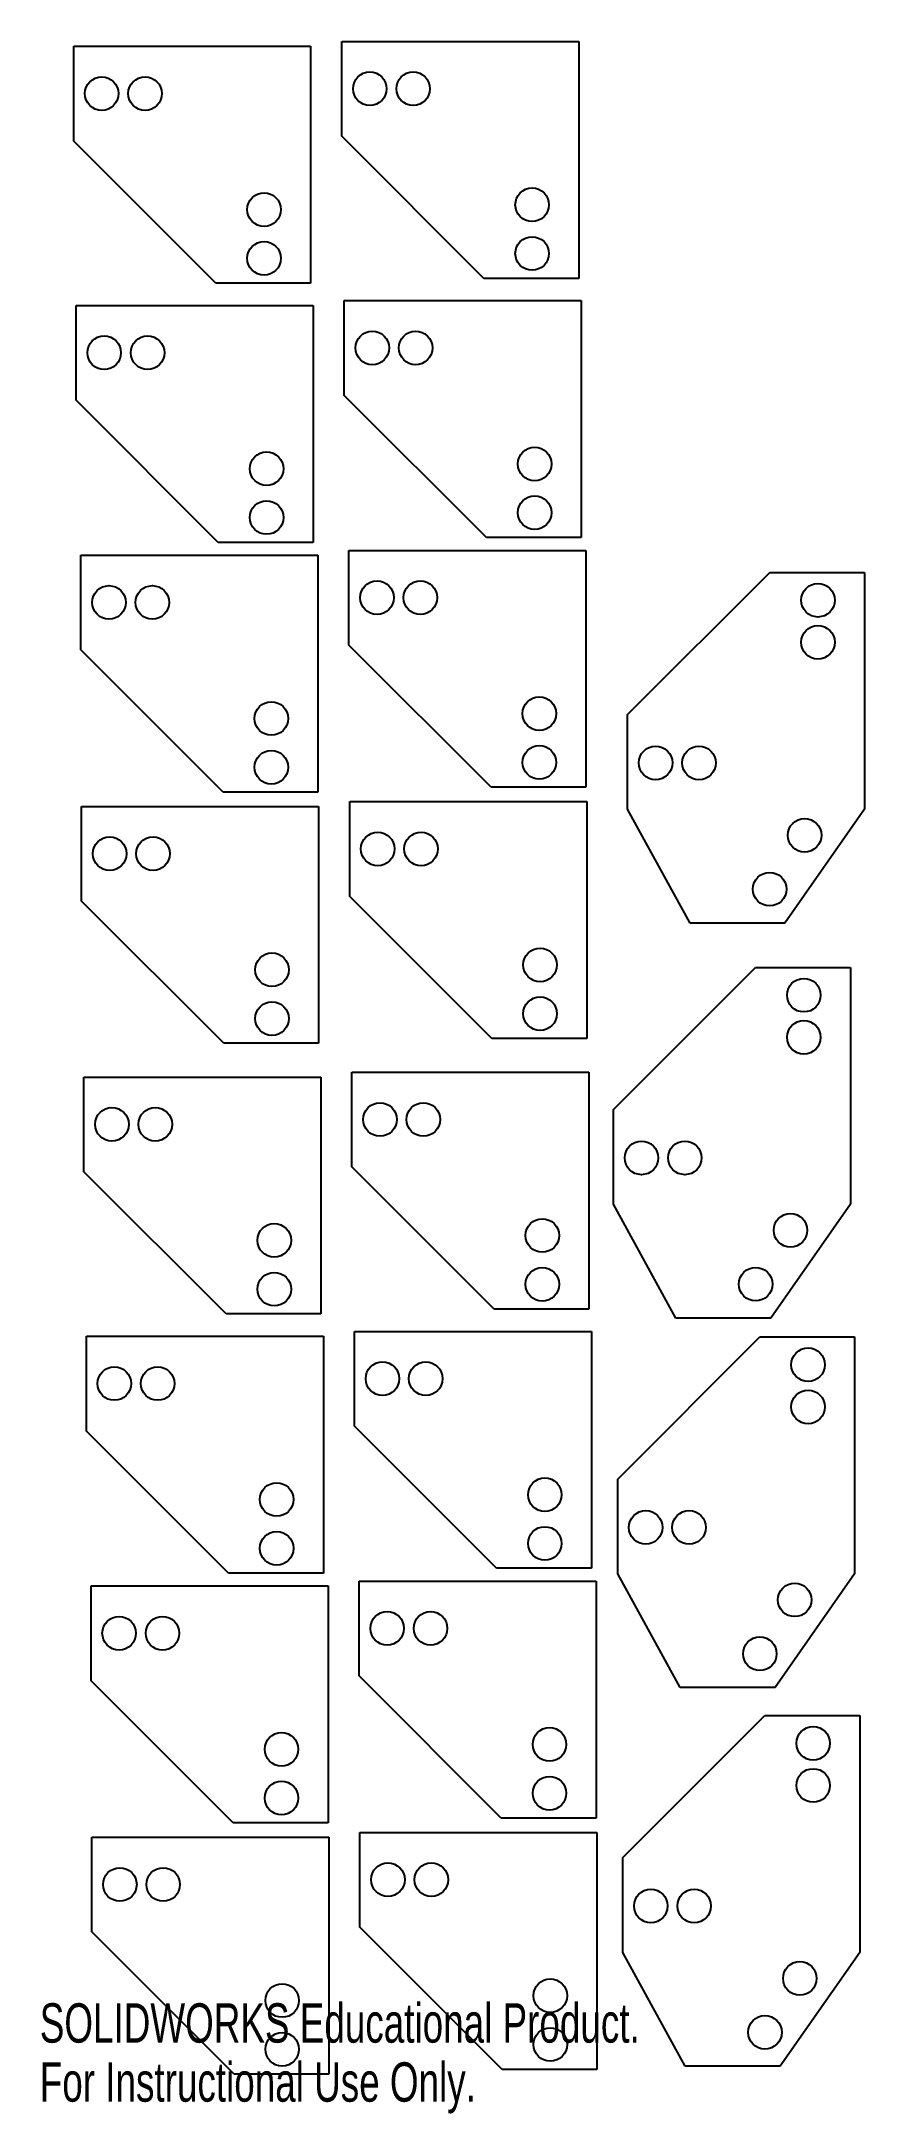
# Model space of a CAD drawing. Header units: millimetres. Extents: x 0 to 110, y 0 to 278.
import ezdxf

# ---------------------------------------------------------------- set-up
doc = ezdxf.new("R2010")
doc.units = ezdxf.units.MM
doc.styles.add('SLDTEXTSTYLE0', font='TXT', dxfattribs={"width": 0.7})

msp = doc.modelspace()

# ---------------------------------------------------------------- linework, layer by layer
at = {"color": 7, "linetype": 'Continuous', "lineweight": 25}
for p, q in [((4.54, 264.26), (4.54, 276.96)), ((4.54, 276.96), (36.29, 276.96)), ((36.29, 276.96), (36.29, 245.21)), ((40.46, 264.91), (40.46, 277.61)), ((40.46, 277.61), (72.21, 277.61)), ((72.21, 277.61), (72.21, 245.86)), ((23.59, 245.21), (4.54, 264.26)), ((59.51, 245.86), (40.46, 264.91)), ((36.29, 245.21), (23.59, 245.21)), ((72.21, 245.86), (59.51, 245.86)), ((4.87, 229.53), (4.87, 242.23)), ((4.87, 242.23), (36.62, 242.23)), ((36.62, 242.23), (36.62, 210.48)), ((40.79, 230.18), (40.79, 242.88)), ((40.79, 242.88), (72.54, 242.88)), ((72.54, 242.88), (72.54, 211.13)), ((23.92, 210.48), (4.87, 229.53)), ((59.84, 211.13), (40.79, 230.18)), ((72.54, 211.13), (59.84, 211.13)), ((5.51, 196.07), (5.51, 208.77)), ((5.51, 208.77), (37.26, 208.77)), ((36.62, 210.48), (23.92, 210.48)), ((37.26, 208.77), (37.26, 177.02)), ((41.42, 196.71), (41.42, 209.41)), ((41.42, 209.41), (73.17, 209.41)), ((73.17, 209.41), (73.17, 177.66)), ((78.74, 187.41), (97.79, 206.46)), ((97.79, 206.46), (110.49, 206.46)), ((110.49, 206.46), (110.49, 174.71)), ((24.56, 177.02), (5.51, 196.07)), ((60.47, 177.66), (41.42, 196.71)), ((78.74, 174.71), (78.74, 187.41)), ((5.61, 162.4), (5.61, 175.1)), ((5.61, 175.1), (37.36, 175.1)), ((37.26, 177.02), (24.56, 177.02)), ((37.36, 175.1), (37.36, 143.35)), ((41.52, 163.04), (41.52, 175.74)), ((41.52, 175.74), (73.27, 175.74)), ((73.17, 177.66), (60.47, 177.66)), ((73.27, 175.74), (73.27, 143.99)), ((87.12, 159.47), (78.74, 174.71)), ((110.49, 174.71), (99.82, 159.47)), ((24.66, 143.35), (5.61, 162.4)), ((60.57, 143.99), (41.52, 163.04)), ((99.82, 159.47), (87.12, 159.47)), ((76.85, 134.48), (95.9, 153.53)), ((95.9, 153.53), (108.6, 153.53)), ((108.6, 153.53), (108.6, 121.78)), ((37.36, 143.35), (24.66, 143.35)), ((73.27, 143.99), (60.57, 143.99)), ((41.82, 126.78), (41.82, 139.48)), ((41.82, 139.48), (73.57, 139.48)), ((73.57, 139.48), (73.57, 107.73)), ((5.9, 126.13), (5.9, 138.83)), ((5.9, 138.83), (37.65, 138.83)), ((37.65, 138.83), (37.65, 107.08)), ((76.85, 121.78), (76.85, 134.48)), ((24.95, 107.08), (5.9, 126.13)), ((60.87, 107.73), (41.82, 126.78)), ((85.23, 106.54), (76.85, 121.78)), ((108.6, 121.78), (97.93, 106.54)), ((37.65, 107.08), (24.95, 107.08)), ((73.57, 107.73), (60.87, 107.73)), ((97.93, 106.54), (85.23, 106.54)), ((6.24, 91.4), (6.24, 104.1)), ((6.24, 104.1), (37.99, 104.1)), ((37.99, 104.1), (37.99, 72.35)), ((42.15, 92.05), (42.15, 104.75)), ((42.15, 104.75), (73.9, 104.75)), ((73.9, 104.75), (73.9, 73)), ((77.42, 84.95), (96.47, 104)), ((96.47, 104), (109.17, 104)), ((109.17, 104), (109.17, 72.25)), ((61.2, 73), (42.15, 92.05)), ((25.29, 72.35), (6.24, 91.4)), ((77.42, 72.25), (77.42, 84.95)), ((37.99, 72.35), (25.29, 72.35)), ((73.9, 73), (61.2, 73)), ((85.8, 57.01), (77.42, 72.25)), ((109.17, 72.25), (98.5, 57.01)), ((6.87, 57.94), (6.87, 70.64)), ((6.87, 70.64), (38.62, 70.64)), ((38.62, 70.64), (38.62, 38.89)), ((42.78, 58.58), (42.78, 71.28)), ((42.78, 71.28), (74.53, 71.28)), ((74.53, 71.28), (74.53, 39.53)), ((61.83, 39.53), (42.78, 58.58)), ((25.92, 38.89), (6.87, 57.94)), ((98.5, 57.01), (85.8, 57.01)), ((78.1, 34.23), (97.15, 53.28)), ((97.15, 53.28), (109.85, 53.28)), ((109.85, 53.28), (109.85, 21.53)), ((38.62, 38.89), (25.92, 38.89)), ((74.53, 39.53), (61.83, 39.53)), ((6.97, 24.27), (6.97, 36.97)), ((6.97, 36.97), (38.72, 36.97)), ((38.72, 36.97), (38.72, 5.22)), ((42.88, 24.91), (42.88, 37.61)), ((42.88, 37.61), (74.63, 37.61)), ((74.63, 37.61), (74.63, 5.86)), ((78.1, 21.53), (78.1, 34.23)), ((26.02, 5.22), (6.97, 24.27)), ((61.93, 5.86), (42.88, 24.91)), ((86.48, 6.29), (78.1, 21.53)), ((109.85, 21.53), (99.18, 6.29)), ((74.63, 5.86), (61.93, 5.86)), ((99.18, 6.29), (86.48, 6.29)), ((38.72, 5.22), (26.02, 5.22))]:
    msp.add_line(p, q, dxfattribs=at)
for centre in [(8.3, 270.62), (14.11, 270.62), (44.22, 271.27), (50.02, 271.27), (30.05, 255.08), (65.96, 255.72), (30.05, 248.54), (65.96, 249.19), (8.63, 235.89), (14.44, 235.89), (44.55, 236.54), (50.35, 236.54), (30.38, 220.35), (66.3, 220.99), (66.3, 214.46), (30.38, 213.81), (9.27, 202.43), (15.08, 202.43), (45.18, 203.07), (50.99, 203.07), (104.25, 202.73), (104.25, 197.09), (31.02, 186.88), (66.93, 187.53), (31.02, 180.35), (66.93, 180.99), (82.5, 180.93), (88.31, 180.93), (102.46, 171.23), (9.36, 168.76), (15.17, 168.76), (45.28, 169.4), (51.08, 169.4), (97.79, 164.01), (67.03, 153.86), (31.11, 153.21), (102.36, 149.8), (31.11, 146.67), (67.03, 147.32), (102.36, 144.16), (9.66, 132.5), (15.47, 132.5), (45.58, 133.14), (51.38, 133.14), (80.61, 128), (86.42, 128), (67.32, 117.6), (100.57, 118.3), (31.41, 116.95), (31.41, 110.41), (67.32, 111.06), (95.9, 111.08), (9.99, 97.76), (15.8, 97.76), (45.91, 98.41), (51.71, 98.41), (102.93, 100.28), (102.93, 94.63), (31.74, 82.22), (67.66, 82.86), (81.18, 78.48), (86.99, 78.48), (31.74, 75.68), (67.66, 76.33), (101.14, 68.77), (46.54, 64.95), (52.35, 64.95), (10.63, 64.3), (16.44, 64.3), (96.47, 61.55), (32.38, 48.75), (68.29, 49.4), (103.61, 49.55), (32.38, 42.22), (68.29, 42.86), (103.61, 43.9), (46.64, 31.27), (52.45, 31.27), (10.73, 30.63), (16.53, 30.63), (81.86, 27.75), (87.67, 27.75), (101.82, 18.04), (32.47, 15.08), (68.39, 15.73), (68.39, 9.19), (97.15, 10.82), (32.47, 8.55)]:
    msp.add_circle(centre, 2.25, dxfattribs=at)

# ---------------------------------------------------------------- texts
at = {"color": 7, "linetype": 'Continuous', "char_height": 5.273, "attachment_point": 1, "style": 'SLDTEXTSTYLE0'}
for s, insert in [('SOLIDWORKS Educational Product.', (0, 14.71)), ('For Instructional Use Only.', (0, 6.8))]:
    msp.add_mtext(s, dxfattribs=dict(at, insert=insert))

doc.saveas('drawing.dxf')
